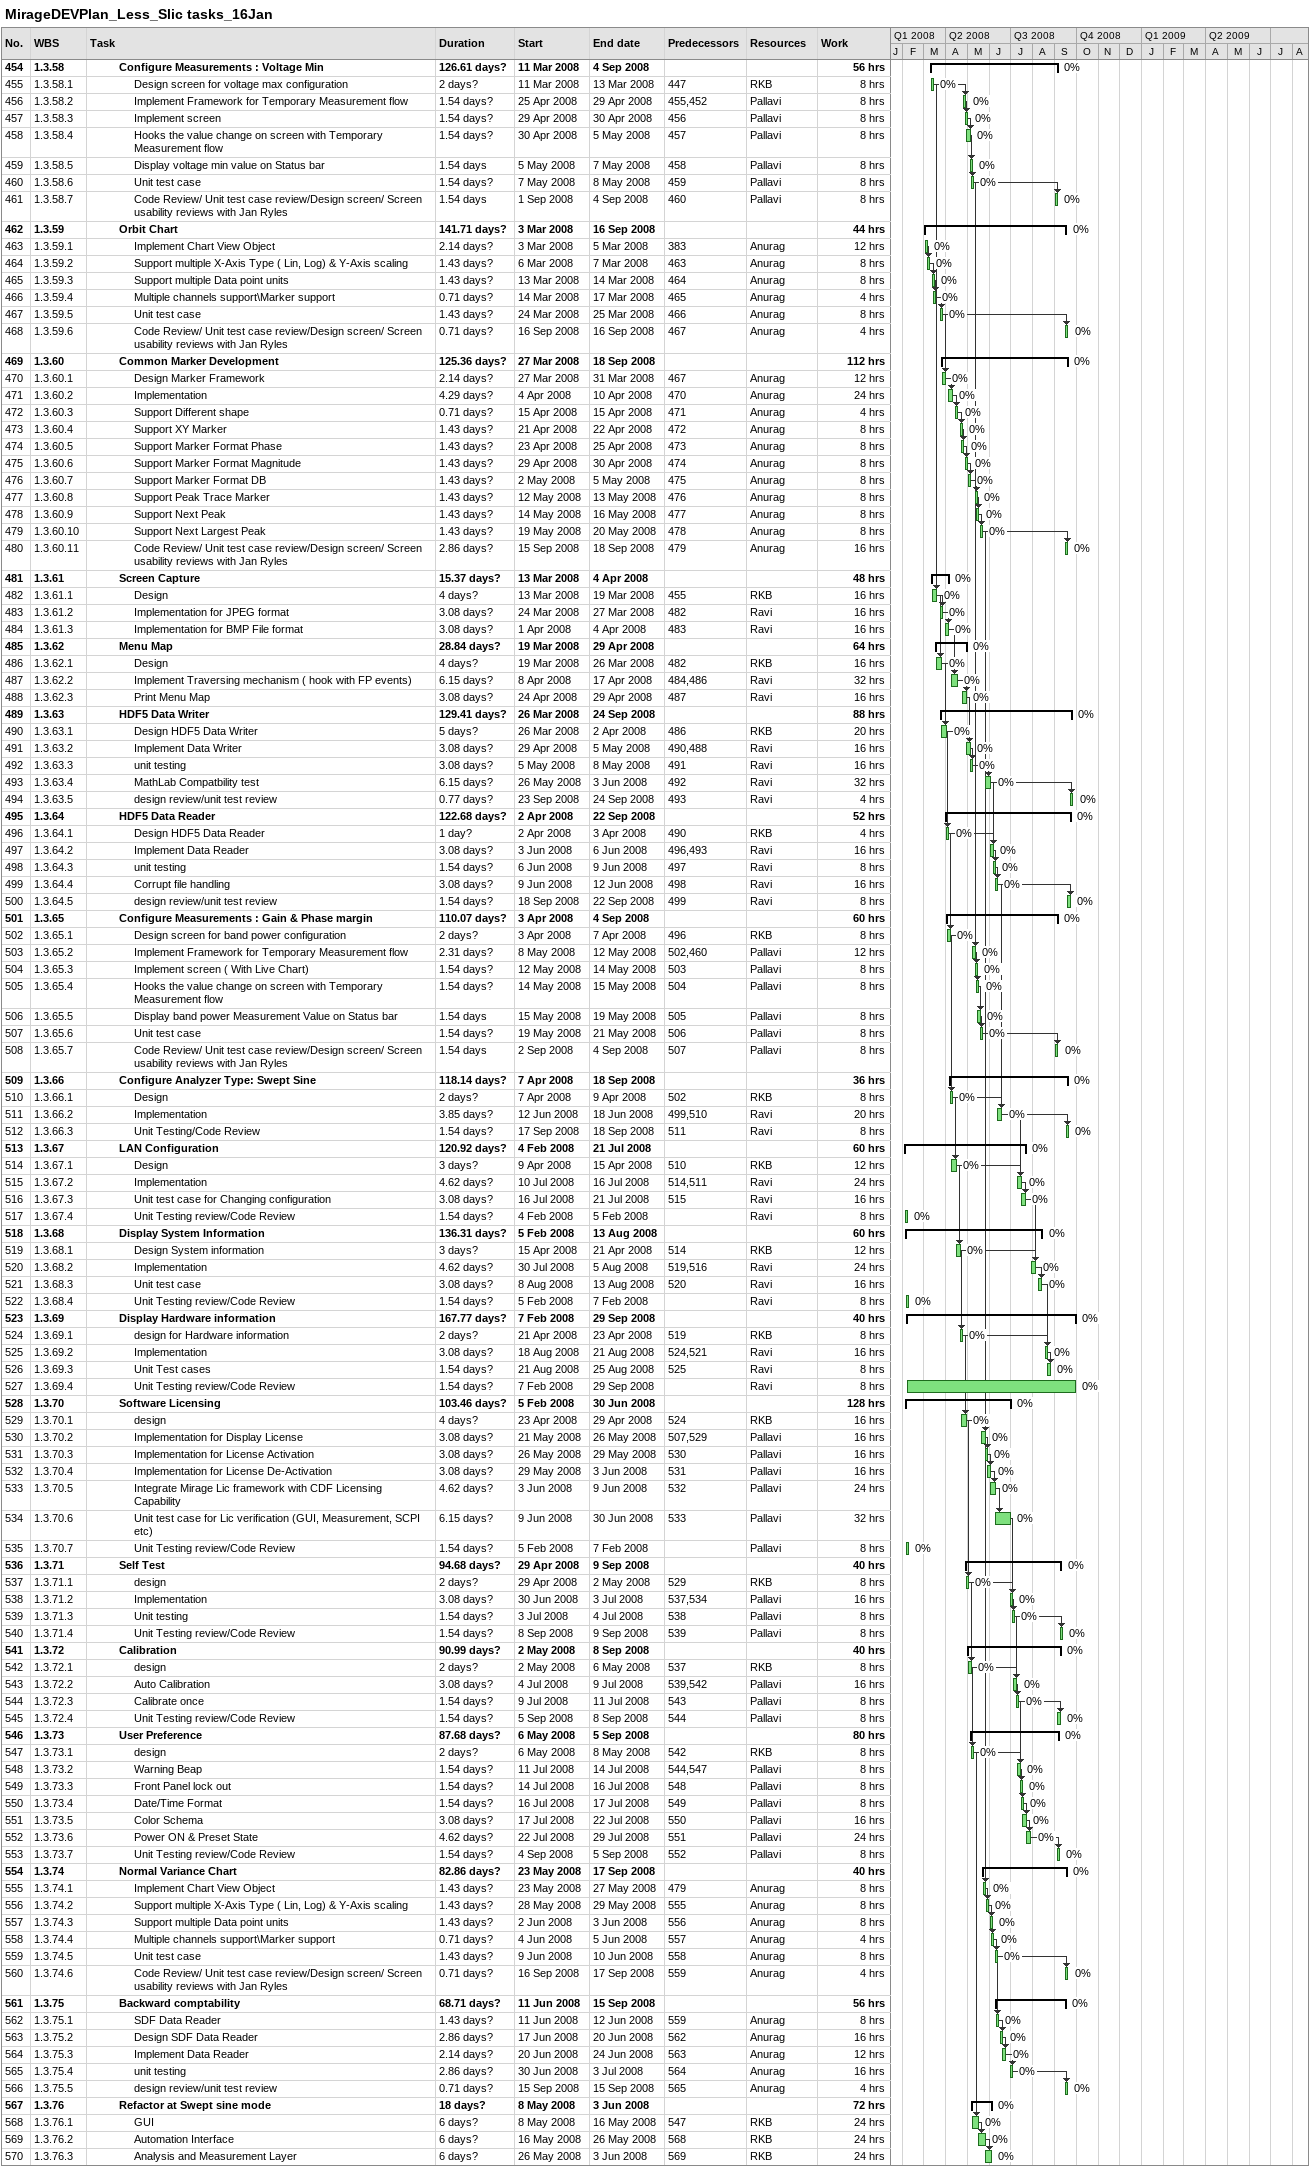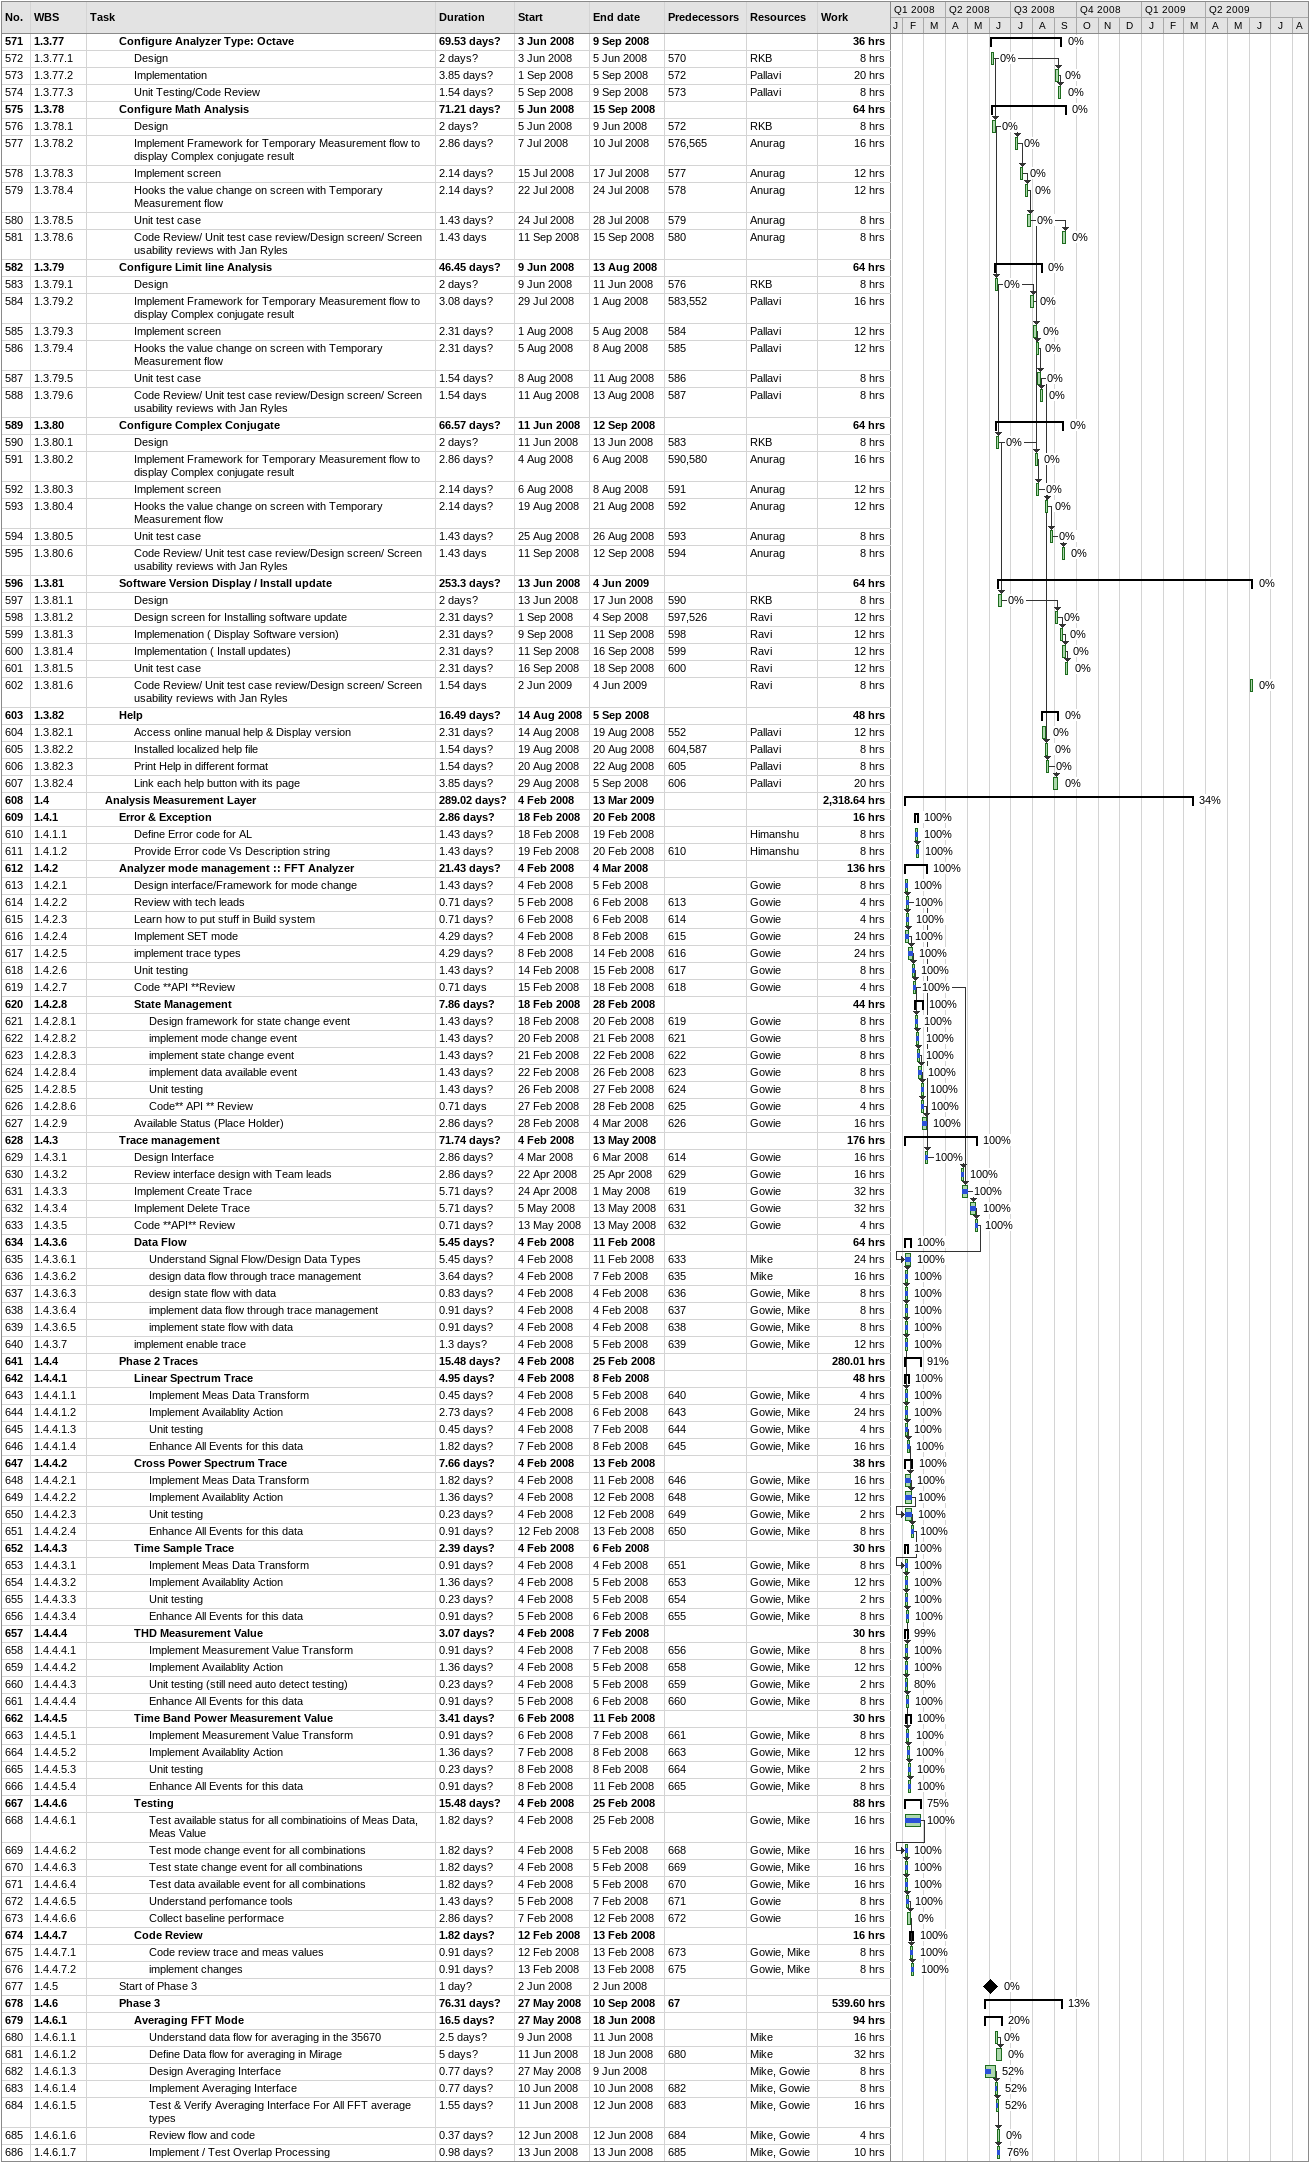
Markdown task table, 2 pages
MirageDEVPlan_Less_Slic tasks_16Jan

| ID | WBS | Task | Duration | Start | Finish | Predecessors | Resources | % complete | Work (h) |
|---|---|---|---|---|---|---|---|---|---|
| 454 | 1.3.58 | **Configure Measurements : Voltage Min** | 126.61d? | 2008-03-11 | 2008-09-04 |  |  | 0 | 56 |
| 455 | 1.3.58.1 | Design screen for voltage max configuration | 2d? | 2008-03-11 | 2008-03-13 | 447 | RKB | 0 | 8 |
| 456 | 1.3.58.2 | Implement Framework for Temporary Measurement flow | 1.54d? | 2008-04-25 | 2008-04-29 | 455, 452 | Pallavi | 0 | 8 |
| 457 | 1.3.58.3 | Implement screen | 1.54d? | 2008-04-29 | 2008-04-30 | 456 | Pallavi | 0 | 8 |
| 458 | 1.3.58.4 | Hooks the value change on screen with Temporary Measurement flow | 1.54d? | 2008-04-30 | 2008-05-05 | 457 | Pallavi | 0 | 8 |
| 459 | 1.3.58.5 | Display voltage min value on Status bar | 1.54d | 2008-05-05 | 2008-05-07 | 458 | Pallavi | 0 | 8 |
| 460 | 1.3.58.6 | Unit test case | 1.54d? | 2008-05-07 | 2008-05-08 | 459 | Pallavi | 0 | 8 |
| 461 | 1.3.58.7 | Code Review/ Unit test case review/Design screen/ Screen usability reviews with Jan Ryles | 1.54d | 2008-09-01 | 2008-09-04 | 460 | Pallavi | 0 | 8 |
| 462 | 1.3.59 | **Orbit Chart** | 141.71d? | 2008-03-03 | 2008-09-16 |  |  | 0 | 44 |
| 463 | 1.3.59.1 | Implement Chart View Object | 2.14d? | 2008-03-03 | 2008-03-05 | 383 | Anurag | 0 | 12 |
| 464 | 1.3.59.2 | Support multiple X-Axis Type ( Lin, Log) & Y-Axis scaling | 1.43d? | 2008-03-06 | 2008-03-07 | 463 | Anurag | 0 | 8 |
| 465 | 1.3.59.3 | Support multiple Data point units | 1.43d? | 2008-03-13 | 2008-03-14 | 464 | Anurag | 0 | 8 |
| 466 | 1.3.59.4 | Multiple channels support\Marker support | 0.71d? | 2008-03-14 | 2008-03-17 | 465 | Anurag | 0 | 4 |
| 467 | 1.3.59.5 | Unit test case | 1.43d? | 2008-03-24 | 2008-03-25 | 466 | Anurag | 0 | 8 |
| 468 | 1.3.59.6 | Code Review/ Unit test case review/Design screen/ Screen usability reviews with Jan Ryles | 0.71d? | 2008-09-16 | 2008-09-16 | 467 | Anurag | 0 | 4 |
| 469 | 1.3.60 | **Common Marker Development** | 125.36d? | 2008-03-27 | 2008-09-18 |  |  | 0 | 112 |
| 470 | 1.3.60.1 | Design Marker Framework | 2.14d? | 2008-03-27 | 2008-03-31 | 467 | Anurag | 0 | 12 |
| 471 | 1.3.60.2 | Implementation | 4.29d? | 2008-04-04 | 2008-04-10 | 470 | Anurag | 0 | 24 |
| 472 | 1.3.60.3 | Support Different shape | 0.71d? | 2008-04-15 | 2008-04-15 | 471 | Anurag | 0 | 4 |
| 473 | 1.3.60.4 | Support XY Marker | 1.43d? | 2008-04-21 | 2008-04-22 | 472 | Anurag | 0 | 8 |
| 474 | 1.3.60.5 | Support Marker Format Phase | 1.43d? | 2008-04-23 | 2008-04-25 | 473 | Anurag | 0 | 8 |
| 475 | 1.3.60.6 | Support Marker Format Magnitude | 1.43d? | 2008-04-29 | 2008-04-30 | 474 | Anurag | 0 | 8 |
| 476 | 1.3.60.7 | Support Marker Format DB | 1.43d? | 2008-05-02 | 2008-05-05 | 475 | Anurag | 0 | 8 |
| 477 | 1.3.60.8 | Support Peak Trace Marker | 1.43d? | 2008-05-12 | 2008-05-13 | 476 | Anurag | 0 | 8 |
| 478 | 1.3.60.9 | Support Next Peak | 1.43d? | 2008-05-14 | 2008-05-16 | 477 | Anurag | 0 | 8 |
| 479 | 1.3.60.10 | Support Next Largest Peak | 1.43d? | 2008-05-19 | 2008-05-20 | 478 | Anurag | 0 | 8 |
| 480 | 1.3.60.11 | Code Review/ Unit test case review/Design screen/ Screen usability reviews with Jan Ryles | 2.86d? | 2008-09-15 | 2008-09-18 | 479 | Anurag | 0 | 16 |
| 481 | 1.3.61 | **Screen Capture** | 15.37d? | 2008-03-13 | 2008-04-04 |  |  | 0 | 48 |
| 482 | 1.3.61.1 | Design | 4d? | 2008-03-13 | 2008-03-19 | 455 | RKB | 0 | 16 |
| 483 | 1.3.61.2 | Implementation for JPEG format | 3.08d? | 2008-03-24 | 2008-03-27 | 482 | Ravi | 0 | 16 |
| 484 | 1.3.61.3 | Implementation for BMP File format | 3.08d? | 2008-04-01 | 2008-04-04 | 483 | Ravi | 0 | 16 |
| 485 | 1.3.62 | **Menu Map** | 28.84d? | 2008-03-19 | 2008-04-29 |  |  | 0 | 64 |
| 486 | 1.3.62.1 | Design | 4d? | 2008-03-19 | 2008-03-26 | 482 | RKB | 0 | 16 |
| 487 | 1.3.62.2 | Implement Traversing mechanism ( hook with FP events) | 6.15d? | 2008-04-08 | 2008-04-17 | 484, 486 | Ravi | 0 | 32 |
| 488 | 1.3.62.3 | Print Menu Map | 3.08d? | 2008-04-24 | 2008-04-29 | 487 | Ravi | 0 | 16 |
| 489 | 1.3.63 | **HDF5 Data Writer** | 129.41d? | 2008-03-26 | 2008-09-24 |  |  | 0 | 88 |
| 490 | 1.3.63.1 | Design HDF5 Data Writer | 5d? | 2008-03-26 | 2008-04-02 | 486 | RKB | 0 | 20 |
| 491 | 1.3.63.2 | Implement Data Writer | 3.08d? | 2008-04-29 | 2008-05-05 | 490, 488 | Ravi | 0 | 16 |
| 492 | 1.3.63.3 | unit testing | 3.08d? | 2008-05-05 | 2008-05-08 | 491 | Ravi | 0 | 16 |
| 493 | 1.3.63.4 | MathLab Compatbility test | 6.15d? | 2008-05-26 | 2008-06-03 | 492 | Ravi | 0 | 32 |
| 494 | 1.3.63.5 | design review/unit test review | 0.77d? | 2008-09-23 | 2008-09-24 | 493 | Ravi | 0 | 4 |
| 495 | 1.3.64 | **HDF5 Data Reader** | 122.68d? | 2008-04-02 | 2008-09-22 |  |  | 0 | 52 |
| 496 | 1.3.64.1 | Design HDF5 Data Reader | 1d? | 2008-04-02 | 2008-04-03 | 490 | RKB | 0 | 4 |
| 497 | 1.3.64.2 | Implement Data Reader | 3.08d? | 2008-06-03 | 2008-06-06 | 496, 493 | Ravi | 0 | 16 |
| 498 | 1.3.64.3 | unit testing | 1.54d? | 2008-06-06 | 2008-06-09 | 497 | Ravi | 0 | 8 |
| 499 | 1.3.64.4 | Corrupt file handling | 3.08d? | 2008-06-09 | 2008-06-12 | 498 | Ravi | 0 | 16 |
| 500 | 1.3.64.5 | design review/unit test review | 1.54d? | 2008-09-18 | 2008-09-22 | 499 | Ravi | 0 | 8 |
| 501 | 1.3.65 | **Configure Measurements : Gain & Phase margin** | 110.07d? | 2008-04-03 | 2008-09-04 |  |  | 0 | 60 |
| 502 | 1.3.65.1 | Design screen for band power configuration | 2d? | 2008-04-03 | 2008-04-07 | 496 | RKB | 0 | 8 |
| 503 | 1.3.65.2 | Implement Framework for Temporary Measurement flow | 2.31d? | 2008-05-08 | 2008-05-12 | 502, 460 | Pallavi | 0 | 12 |
| 504 | 1.3.65.3 | Implement screen ( With Live Chart) | 1.54d? | 2008-05-12 | 2008-05-14 | 503 | Pallavi | 0 | 8 |
| 505 | 1.3.65.4 | Hooks the value change on screen with Temporary Measurement flow | 1.54d? | 2008-05-14 | 2008-05-15 | 504 | Pallavi | 0 | 8 |
| 506 | 1.3.65.5 | Display band power Measurement Value on Status bar | 1.54d | 2008-05-15 | 2008-05-19 | 505 | Pallavi | 0 | 8 |
| 507 | 1.3.65.6 | Unit test case | 1.54d? | 2008-05-19 | 2008-05-21 | 506 | Pallavi | 0 | 8 |
| 508 | 1.3.65.7 | Code Review/ Unit test case review/Design screen/ Screen usability reviews with Jan Ryles | 1.54d | 2008-09-02 | 2008-09-04 | 507 | Pallavi | 0 | 8 |
| 509 | 1.3.66 | **Configure Analyzer Type: Swept Sine** | 118.14d? | 2008-04-07 | 2008-09-18 |  |  | 0 | 36 |
| 510 | 1.3.66.1 | Design | 2d? | 2008-04-07 | 2008-04-09 | 502 | RKB | 0 | 8 |
| 511 | 1.3.66.2 | Implementation | 3.85d? | 2008-06-12 | 2008-06-18 | 499, 510 | Ravi | 0 | 20 |
| 512 | 1.3.66.3 | Unit Testing/Code Review | 1.54d? | 2008-09-17 | 2008-09-18 | 511 | Ravi | 0 | 8 |
| 513 | 1.3.67 | **LAN Configuration** | 120.92d? | 2008-02-04 | 2008-07-21 |  |  | 0 | 60 |
| 514 | 1.3.67.1 | Design | 3d? | 2008-04-09 | 2008-04-15 | 510 | RKB | 0 | 12 |
| 515 | 1.3.67.2 | Implementation | 4.62d? | 2008-07-10 | 2008-07-16 | 514, 511 | Ravi | 0 | 24 |
| 516 | 1.3.67.3 | Unit test case for Changing configuration | 3.08d? | 2008-07-16 | 2008-07-21 | 515 | Ravi | 0 | 16 |
| 517 | 1.3.67.4 | Unit Testing review/Code Review | 1.54d? | 2008-02-04 | 2008-02-05 |  | Ravi | 0 | 8 |
| 518 | 1.3.68 | **Display System Information** | 136.31d? | 2008-02-05 | 2008-08-13 |  |  | 0 | 60 |
| 519 | 1.3.68.1 | Design System information | 3d? | 2008-04-15 | 2008-04-21 | 514 | RKB | 0 | 12 |
| 520 | 1.3.68.2 | Implementation | 4.62d? | 2008-07-30 | 2008-08-05 | 519, 516 | Ravi | 0 | 24 |
| 521 | 1.3.68.3 | Unit test case | 3.08d? | 2008-08-08 | 2008-08-13 | 520 | Ravi | 0 | 16 |
| 522 | 1.3.68.4 | Unit Testing review/Code Review | 1.54d? | 2008-02-05 | 2008-02-07 |  | Ravi | 0 | 8 |
| 523 | 1.3.69 | **Display Hardware information** | 167.77d? | 2008-02-07 | 2008-09-29 |  |  | 0 | 40 |
| 524 | 1.3.69.1 | design for Hardware information | 2d? | 2008-04-21 | 2008-04-23 | 519 | RKB | 0 | 8 |
| 525 | 1.3.69.2 | Implementation | 3.08d? | 2008-08-18 | 2008-08-21 | 524, 521 | Ravi | 0 | 16 |
| 526 | 1.3.69.3 | Unit Test cases | 1.54d? | 2008-08-21 | 2008-08-25 | 525 | Ravi | 0 | 8 |
| 527 | 1.3.69.4 | Unit Testing review/Code Review | 1.54d? | 2008-02-07 | 2008-09-29 |  | Ravi | 0 | 8 |
| 528 | 1.3.70 | **Software Licensing** | 103.46d? | 2008-02-05 | 2008-06-30 |  |  | 0 | 128 |
| 529 | 1.3.70.1 | design | 4d? | 2008-04-23 | 2008-04-29 | 524 | RKB | 0 | 16 |
| 530 | 1.3.70.2 | Implementation for Display License | 3.08d? | 2008-05-21 | 2008-05-26 | 507, 529 | Pallavi | 0 | 16 |
| 531 | 1.3.70.3 | Implementation for License Activation | 3.08d? | 2008-05-26 | 2008-05-29 | 530 | Pallavi | 0 | 16 |
| 532 | 1.3.70.4 | Implementation for License De-Activation | 3.08d? | 2008-05-29 | 2008-06-03 | 531 | Pallavi | 0 | 16 |
| 533 | 1.3.70.5 | Integrate Mirage Lic framework with CDF Licensing Capability | 4.62d? | 2008-06-03 | 2008-06-09 | 532 | Pallavi | 0 | 24 |
| 534 | 1.3.70.6 | Unit test case for Lic verification (GUI, Measurement, SCPI etc) | 6.15d? | 2008-06-09 | 2008-06-30 | 533 | Pallavi | 0 | 32 |
| 535 | 1.3.70.7 | Unit Testing review/Code Review | 1.54d? | 2008-02-05 | 2008-02-07 |  | Pallavi | 0 | 8 |
| 536 | 1.3.71 | **Self Test** | 94.68d? | 2008-04-29 | 2008-09-09 |  |  | 0 | 40 |
| 537 | 1.3.71.1 | design | 2d? | 2008-04-29 | 2008-05-02 | 529 | RKB | 0 | 8 |
| 538 | 1.3.71.2 | Implementation | 3.08d? | 2008-06-30 | 2008-07-03 | 537, 534 | Pallavi | 0 | 16 |
| 539 | 1.3.71.3 | Unit testing | 1.54d? | 2008-07-03 | 2008-07-04 | 538 | Pallavi | 0 | 8 |
| 540 | 1.3.71.4 | Unit Testing review/Code Review | 1.54d? | 2008-09-08 | 2008-09-09 | 539 | Pallavi | 0 | 8 |
| 541 | 1.3.72 | **Calibration** | 90.99d? | 2008-05-02 | 2008-09-08 |  |  | 0 | 40 |
| 542 | 1.3.72.1 | design | 2d? | 2008-05-02 | 2008-05-06 | 537 | RKB | 0 | 8 |
| 543 | 1.3.72.2 | Auto Calibration | 3.08d? | 2008-07-04 | 2008-07-09 | 539, 542 | Pallavi | 0 | 16 |
| 544 | 1.3.72.3 | Calibrate once | 1.54d? | 2008-07-09 | 2008-07-11 | 543 | Pallavi | 0 | 8 |
| 545 | 1.3.72.4 | Unit Testing review/Code Review | 1.54d? | 2008-09-05 | 2008-09-08 | 544 | Pallavi | 0 | 8 |
| 546 | 1.3.73 | **User Preference** | 87.68d? | 2008-05-06 | 2008-09-05 |  |  | 0 | 80 |
| 547 | 1.3.73.1 | design | 2d? | 2008-05-06 | 2008-05-08 | 542 | RKB | 0 | 8 |
| 548 | 1.3.73.2 | Warning Beap | 1.54d? | 2008-07-11 | 2008-07-14 | 544, 547 | Pallavi | 0 | 8 |
| 549 | 1.3.73.3 | Front Panel lock out | 1.54d? | 2008-07-14 | 2008-07-16 | 548 | Pallavi | 0 | 8 |
| 550 | 1.3.73.4 | Date/Time Format | 1.54d? | 2008-07-16 | 2008-07-17 | 549 | Pallavi | 0 | 8 |
| 551 | 1.3.73.5 | Color Schema | 3.08d? | 2008-07-17 | 2008-07-22 | 550 | Pallavi | 0 | 16 |
| 552 | 1.3.73.6 | Power ON & Preset State | 4.62d? | 2008-07-22 | 2008-07-29 | 551 | Pallavi | 0 | 24 |
| 553 | 1.3.73.7 | Unit Testing review/Code Review | 1.54d? | 2008-09-04 | 2008-09-05 | 552 | Pallavi | 0 | 8 |
| 554 | 1.3.74 | **Normal Variance Chart** | 82.86d? | 2008-05-23 | 2008-09-17 |  |  | 0 | 40 |
| 555 | 1.3.74.1 | Implement Chart View Object | 1.43d? | 2008-05-23 | 2008-05-27 | 479 | Anurag | 0 | 8 |
| 556 | 1.3.74.2 | Support multiple X-Axis Type ( Lin, Log) & Y-Axis scaling | 1.43d? | 2008-05-28 | 2008-05-29 | 555 | Anurag | 0 | 8 |
| 557 | 1.3.74.3 | Support multiple Data point units | 1.43d? | 2008-06-02 | 2008-06-03 | 556 | Anurag | 0 | 8 |
| 558 | 1.3.74.4 | Multiple channels support\Marker support | 0.71d? | 2008-06-04 | 2008-06-05 | 557 | Anurag | 0 | 4 |
| 559 | 1.3.74.5 | Unit test case | 1.43d? | 2008-06-09 | 2008-06-10 | 558 | Anurag | 0 | 8 |
| 560 | 1.3.74.6 | Code Review/ Unit test case review/Design screen/ Screen usability reviews with Jan Ryles | 0.71d? | 2008-09-16 | 2008-09-17 | 559 | Anurag | 0 | 4 |
| 561 | 1.3.75 | **Backward comptability** | 68.71d? | 2008-06-11 | 2008-09-15 |  |  | 0 | 56 |
| 562 | 1.3.75.1 | SDF Data Reader | 1.43d? | 2008-06-11 | 2008-06-12 | 559 | Anurag | 0 | 8 |
| 563 | 1.3.75.2 | Design SDF Data Reader | 2.86d? | 2008-06-17 | 2008-06-20 | 562 | Anurag | 0 | 16 |
| 564 | 1.3.75.3 | Implement Data Reader | 2.14d? | 2008-06-20 | 2008-06-24 | 563 | Anurag | 0 | 12 |
| 565 | 1.3.75.4 | unit testing | 2.86d? | 2008-06-30 | 2008-07-03 | 564 | Anurag | 0 | 16 |
| 566 | 1.3.75.5 | design review/unit test review | 0.71d? | 2008-09-15 | 2008-09-15 | 565 | Anurag | 0 | 4 |
| 567 | 1.3.76 | **Refactor at Swept sine mode** | 18d? | 2008-05-08 | 2008-06-03 |  |  | 0 | 72 |
| 568 | 1.3.76.1 | GUI | 6d? | 2008-05-08 | 2008-05-16 | 547 | RKB | 0 | 24 |
| 569 | 1.3.76.2 | Automation Interface | 6d? | 2008-05-16 | 2008-05-26 | 568 | RKB | 0 | 24 |
| 570 | 1.3.76.3 | Analysis and Measurement Layer | 6d? | 2008-05-26 | 2008-06-03 | 569 | RKB | 0 | 24 |
| 571 | 1.3.77 | **Configure Analyzer Type: Octave** | 69.53d? | 2008-06-03 | 2008-09-09 |  |  | 0 | 36 |
| 572 | 1.3.77.1 | Design | 2d? | 2008-06-03 | 2008-06-05 | 570 | RKB | 0 | 8 |
| 573 | 1.3.77.2 | Implementation | 3.85d? | 2008-09-01 | 2008-09-05 | 572 | Pallavi | 0 | 20 |
| 574 | 1.3.77.3 | Unit Testing/Code Review | 1.54d? | 2008-09-05 | 2008-09-09 | 573 | Pallavi | 0 | 8 |
| 575 | 1.3.78 | **Configure Math Analysis** | 71.21d? | 2008-06-05 | 2008-09-15 |  |  | 0 | 64 |
| 576 | 1.3.78.1 | Design | 2d? | 2008-06-05 | 2008-06-09 | 572 | RKB | 0 | 8 |
| 577 | 1.3.78.2 | Implement Framework for Temporary Measurement flow to display Complex conjugate result | 2.86d? | 2008-07-07 | 2008-07-10 | 576, 565 | Anurag | 0 | 16 |
| 578 | 1.3.78.3 | Implement screen | 2.14d? | 2008-07-15 | 2008-07-17 | 577 | Anurag | 0 | 12 |
| 579 | 1.3.78.4 | Hooks the value change on screen with Temporary Measurement flow | 2.14d? | 2008-07-22 | 2008-07-24 | 578 | Anurag | 0 | 12 |
| 580 | 1.3.78.5 | Unit test case | 1.43d? | 2008-07-24 | 2008-07-28 | 579 | Anurag | 0 | 8 |
| 581 | 1.3.78.6 | Code Review/ Unit test case review/Design screen/ Screen usability reviews with Jan Ryles | 1.43d | 2008-09-11 | 2008-09-15 | 580 | Anurag | 0 | 8 |
| 582 | 1.3.79 | **Configure Limit line Analysis** | 46.45d? | 2008-06-09 | 2008-08-13 |  |  | 0 | 64 |
| 583 | 1.3.79.1 | Design | 2d? | 2008-06-09 | 2008-06-11 | 576 | RKB | 0 | 8 |
| 584 | 1.3.79.2 | Implement Framework for Temporary Measurement flow to display Complex conjugate result | 3.08d? | 2008-07-29 | 2008-08-01 | 583, 552 | Pallavi | 0 | 16 |
| 585 | 1.3.79.3 | Implement screen | 2.31d? | 2008-08-01 | 2008-08-05 | 584 | Pallavi | 0 | 12 |
| 586 | 1.3.79.4 | Hooks the value change on screen with Temporary Measurement flow | 2.31d? | 2008-08-05 | 2008-08-08 | 585 | Pallavi | 0 | 12 |
| 587 | 1.3.79.5 | Unit test case | 1.54d? | 2008-08-08 | 2008-08-11 | 586 | Pallavi | 0 | 8 |
| 588 | 1.3.79.6 | Code Review/ Unit test case review/Design screen/ Screen usability reviews with Jan Ryles | 1.54d | 2008-08-11 | 2008-08-13 | 587 | Pallavi | 0 | 8 |
| 589 | 1.3.80 | **Configure Complex Conjugate** | 66.57d? | 2008-06-11 | 2008-09-12 |  |  | 0 | 64 |
| 590 | 1.3.80.1 | Design | 2d? | 2008-06-11 | 2008-06-13 | 583 | RKB | 0 | 8 |
| 591 | 1.3.80.2 | Implement Framework for Temporary Measurement flow to display Complex conjugate result | 2.86d? | 2008-08-04 | 2008-08-06 | 590, 580 | Anurag | 0 | 16 |
| 592 | 1.3.80.3 | Implement screen | 2.14d? | 2008-08-06 | 2008-08-08 | 591 | Anurag | 0 | 12 |
| 593 | 1.3.80.4 | Hooks the value change on screen with Temporary Measurement flow | 2.14d? | 2008-08-19 | 2008-08-21 | 592 | Anurag | 0 | 12 |
| 594 | 1.3.80.5 | Unit test case | 1.43d? | 2008-08-25 | 2008-08-26 | 593 | Anurag | 0 | 8 |
| 595 | 1.3.80.6 | Code Review/ Unit test case review/Design screen/ Screen usability reviews with Jan Ryles | 1.43d | 2008-09-11 | 2008-09-12 | 594 | Anurag | 0 | 8 |
| 596 | 1.3.81 | **Software Version Display / Install update** | 253.3d? | 2008-06-13 | 2009-06-04 |  |  | 0 | 64 |
| 597 | 1.3.81.1 | Design | 2d? | 2008-06-13 | 2008-06-17 | 590 | RKB | 0 | 8 |
| 598 | 1.3.81.2 | Design screen for Installing software update | 2.31d? | 2008-09-01 | 2008-09-04 | 597, 526 | Ravi | 0 | 12 |
| 599 | 1.3.81.3 | Implemenation ( Display Software version) | 2.31d? | 2008-09-09 | 2008-09-11 | 598 | Ravi | 0 | 12 |
| 600 | 1.3.81.4 | Implementation ( Install updates) | 2.31d? | 2008-09-11 | 2008-09-16 | 599 | Ravi | 0 | 12 |
| 601 | 1.3.81.5 | Unit test case | 2.31d? | 2008-09-16 | 2008-09-18 | 600 | Ravi | 0 | 12 |
| 602 | 1.3.81.6 | Code Review/ Unit test case review/Design screen/ Screen usability reviews with Jan Ryles | 1.54d | 2009-06-02 | 2009-06-04 |  | Ravi | 0 | 8 |
| 603 | 1.3.82 | **Help** | 16.49d? | 2008-08-14 | 2008-09-05 |  |  | 0 | 48 |
| 604 | 1.3.82.1 | Access online manual help & Display version | 2.31d? | 2008-08-14 | 2008-08-19 | 552 | Pallavi | 0 | 12 |
| 605 | 1.3.82.2 | Installed localized help file | 1.54d? | 2008-08-19 | 2008-08-20 | 604, 587 | Pallavi | 0 | 8 |
| 606 | 1.3.82.3 | Print Help in different format | 1.54d? | 2008-08-20 | 2008-08-22 | 605 | Pallavi | 0 | 8 |
| 607 | 1.3.82.4 | Link each help button with its page | 3.85d? | 2008-08-29 | 2008-09-05 | 606 | Pallavi | 0 | 20 |
| 608 | 1.4 | **Analysis Measurement Layer** | 289.02d? | 2008-02-04 | 2009-03-13 |  |  | 34 | 2318.64 |
| 609 | 1.4.1 | **Error & Exception** | 2.86d? | 2008-02-18 | 2008-02-20 |  |  | 100 | 16 |
| 610 | 1.4.1.1 | Define Error code for AL | 1.43d? | 2008-02-18 | 2008-02-19 |  | Himanshu | 100 | 8 |
| 611 | 1.4.1.2 | Provide Error code Vs Description string | 1.43d? | 2008-02-19 | 2008-02-20 | 610 | Himanshu | 100 | 8 |
| 612 | 1.4.2 | **Analyzer mode management :: FFT Analyzer** | 21.43d? | 2008-02-04 | 2008-03-04 |  |  | 100 | 136 |
| 613 | 1.4.2.1 | Design interface/Framework for mode change | 1.43d? | 2008-02-04 | 2008-02-05 |  | Gowie | 100 | 8 |
| 614 | 1.4.2.2 | Review with tech leads | 0.71d? | 2008-02-05 | 2008-02-06 | 613 | Gowie | 100 | 4 |
| 615 | 1.4.2.3 | Learn how to put stuff in Build system | 0.71d? | 2008-02-06 | 2008-02-06 | 614 | Gowie | 100 | 4 |
| 616 | 1.4.2.4 | Implement SET mode | 4.29d? | 2008-02-04 | 2008-02-08 | 615 | Gowie | 100 | 24 |
| 617 | 1.4.2.5 | implement trace types | 4.29d? | 2008-02-08 | 2008-02-14 | 616 | Gowie | 100 | 24 |
| 618 | 1.4.2.6 | Unit testing | 1.43d? | 2008-02-14 | 2008-02-15 | 617 | Gowie | 100 | 8 |
| 619 | 1.4.2.7 | Code **API **Review | 0.71d | 2008-02-15 | 2008-02-18 | 618 | Gowie | 100 | 4 |
| 620 | 1.4.2.8 | **State Management** | 7.86d? | 2008-02-18 | 2008-02-28 |  |  | 100 | 44 |
| 621 | 1.4.2.8.1 | Design framework for state change event | 1.43d? | 2008-02-18 | 2008-02-20 | 619 | Gowie | 100 | 8 |
| 622 | 1.4.2.8.2 | implement mode change event | 1.43d? | 2008-02-20 | 2008-02-21 | 621 | Gowie | 100 | 8 |
| 623 | 1.4.2.8.3 | implement state change event | 1.43d? | 2008-02-21 | 2008-02-22 | 622 | Gowie | 100 | 8 |
| 624 | 1.4.2.8.4 | implement data available event | 1.43d? | 2008-02-22 | 2008-02-26 | 623 | Gowie | 100 | 8 |
| 625 | 1.4.2.8.5 | Unit testing | 1.43d? | 2008-02-26 | 2008-02-27 | 624 | Gowie | 100 | 8 |
| 626 | 1.4.2.8.6 | Code** API ** Review | 0.71d | 2008-02-27 | 2008-02-28 | 625 | Gowie | 100 | 4 |
| 627 | 1.4.2.9 | Available Status (Place Holder) | 2.86d? | 2008-02-28 | 2008-03-04 | 626 | Gowie | 100 | 16 |
| 628 | 1.4.3 | **Trace management** | 71.74d? | 2008-02-04 | 2008-05-13 |  |  | 100 | 176 |
| 629 | 1.4.3.1 | Design Interface | 2.86d? | 2008-03-04 | 2008-03-06 | 614 | Gowie | 100 | 16 |
| 630 | 1.4.3.2 | Review interface design with Team leads | 2.86d? | 2008-04-22 | 2008-04-25 | 629 | Gowie | 100 | 16 |
| 631 | 1.4.3.3 | Implement Create Trace | 5.71d? | 2008-04-24 | 2008-05-01 | 619 | Gowie | 100 | 32 |
| 632 | 1.4.3.4 | Implement Delete Trace | 5.71d? | 2008-05-05 | 2008-05-13 | 631 | Gowie | 100 | 32 |
| 633 | 1.4.3.5 | Code **API** Review | 0.71d? | 2008-05-13 | 2008-05-13 | 632 | Gowie | 100 | 4 |
| 634 | 1.4.3.6 | **Data Flow** | 5.45d? | 2008-02-04 | 2008-02-11 |  |  | 100 | 64 |
| 635 | 1.4.3.6.1 | Understand Signal Flow/Design Data Types | 5.45d? | 2008-02-04 | 2008-02-11 | 633 | Mike | 100 | 24 |
| 636 | 1.4.3.6.2 | design data flow through trace management | 3.64d? | 2008-02-04 | 2008-02-07 | 635 | Mike | 100 | 16 |
| 637 | 1.4.3.6.3 | design state flow with data | 0.83d? | 2008-02-04 | 2008-02-04 | 636 | Gowie, Mike | 100 | 8 |
| 638 | 1.4.3.6.4 | implement data flow through trace management | 0.91d? | 2008-02-04 | 2008-02-04 | 637 | Gowie, Mike | 100 | 8 |
| 639 | 1.4.3.6.5 | implement state flow with data | 0.91d? | 2008-02-04 | 2008-02-04 | 638 | Gowie, Mike | 100 | 8 |
| 640 | 1.4.3.7 | implement enable trace | 1.3d? | 2008-02-04 | 2008-02-05 | 639 | Gowie, Mike | 100 | 12 |
| 641 | 1.4.4 | **Phase 2 Traces** | 15.48d? | 2008-02-04 | 2008-02-25 |  |  | 91 | 280.01 |
| 642 | 1.4.4.1 | **Linear Spectrum Trace** | 4.95d? | 2008-02-04 | 2008-02-08 |  |  | 100 | 48 |
| 643 | 1.4.4.1.1 | Implement Meas Data Transform | 0.45d? | 2008-02-04 | 2008-02-05 | 640 | Gowie, Mike | 100 | 4 |
| 644 | 1.4.4.1.2 | Implement Availablity Action | 2.73d? | 2008-02-04 | 2008-02-06 | 643 | Gowie, Mike | 100 | 24 |
| 645 | 1.4.4.1.3 | Unit testing | 0.45d? | 2008-02-04 | 2008-02-07 | 644 | Gowie, Mike | 100 | 4 |
| 646 | 1.4.4.1.4 | Enhance All Events for this data | 1.82d? | 2008-02-07 | 2008-02-08 | 645 | Gowie, Mike | 100 | 16 |
| 647 | 1.4.4.2 | **Cross Power Spectrum Trace** | 7.66d? | 2008-02-04 | 2008-02-13 |  |  | 100 | 38 |
| 648 | 1.4.4.2.1 | Implement Meas Data Transform | 1.82d? | 2008-02-04 | 2008-02-11 | 646 | Gowie, Mike | 100 | 16 |
| 649 | 1.4.4.2.2 | Implement Availablity Action | 1.36d? | 2008-02-04 | 2008-02-12 | 648 | Gowie, Mike | 100 | 12 |
| 650 | 1.4.4.2.3 | Unit testing | 0.23d? | 2008-02-04 | 2008-02-12 | 649 | Gowie, Mike | 100 | 2 |
| 651 | 1.4.4.2.4 | Enhance All Events for this data | 0.91d? | 2008-02-12 | 2008-02-13 | 650 | Gowie, Mike | 100 | 8 |
| 652 | 1.4.4.3 | **Time Sample Trace** | 2.39d? | 2008-02-04 | 2008-02-06 |  |  | 100 | 30 |
| 653 | 1.4.4.3.1 | Implement Meas Data Transform | 0.91d? | 2008-02-04 | 2008-02-04 | 651 | Gowie, Mike | 100 | 8 |
| 654 | 1.4.4.3.2 | Implement Availablity Action | 1.36d? | 2008-02-04 | 2008-02-05 | 653 | Gowie, Mike | 100 | 12 |
| 655 | 1.4.4.3.3 | Unit testing | 0.23d? | 2008-02-04 | 2008-02-05 | 654 | Gowie, Mike | 100 | 2 |
| 656 | 1.4.4.3.4 | Enhance All Events for this data | 0.91d? | 2008-02-05 | 2008-02-06 | 655 | Gowie, Mike | 100 | 8 |
| 657 | 1.4.4.4 | **THD Measurement Value** | 3.07d? | 2008-02-04 | 2008-02-07 |  |  | 99 | 30 |
| 658 | 1.4.4.4.1 | Implement Measurement Value Transform | 0.91d? | 2008-02-04 | 2008-02-07 | 656 | Gowie, Mike | 100 | 8 |
| 659 | 1.4.4.4.2 | Implement Availablity Action | 1.36d? | 2008-02-04 | 2008-02-05 | 658 | Gowie, Mike | 100 | 12 |
| 660 | 1.4.4.4.3 | Unit testing (still need auto detect testing) | 0.23d? | 2008-02-04 | 2008-02-05 | 659 | Gowie, Mike | 80 | 2 |
| 661 | 1.4.4.4.4 | Enhance All Events for this data | 0.91d? | 2008-02-05 | 2008-02-06 | 660 | Gowie, Mike | 100 | 8 |
| 662 | 1.4.4.5 | **Time Band Power Measurement Value** | 3.41d? | 2008-02-06 | 2008-02-11 |  |  | 100 | 30 |
| 663 | 1.4.4.5.1 | Implement Measurement Value Transform | 0.91d? | 2008-02-06 | 2008-02-07 | 661 | Gowie, Mike | 100 | 8 |
| 664 | 1.4.4.5.2 | Implement Availablity Action | 1.36d? | 2008-02-07 | 2008-02-08 | 663 | Gowie, Mike | 100 | 12 |
| 665 | 1.4.4.5.3 | Unit testing | 0.23d? | 2008-02-08 | 2008-02-08 | 664 | Gowie, Mike | 100 | 2 |
| 666 | 1.4.4.5.4 | Enhance All Events for this data | 0.91d? | 2008-02-08 | 2008-02-11 | 665 | Gowie, Mike | 100 | 8 |
| 667 | 1.4.4.6 | **Testing** | 15.48d? | 2008-02-04 | 2008-02-25 |  |  | 75 | 88 |
| 668 | 1.4.4.6.1 | Test available status for all combinatioins of Meas Data, Meas Value | 1.82d? | 2008-02-04 | 2008-02-25 |  | Gowie, Mike | 100 | 16 |
| 669 | 1.4.4.6.2 | Test mode change event for all combinations | 1.82d? | 2008-02-04 | 2008-02-05 | 668 | Gowie, Mike | 100 | 16 |
| 670 | 1.4.4.6.3 | Test state change event for all combinations | 1.82d? | 2008-02-04 | 2008-02-05 | 669 | Gowie, Mike | 100 | 16 |
| 671 | 1.4.4.6.4 | Test data available event for all combinations | 1.82d? | 2008-02-04 | 2008-02-05 | 670 | Gowie, Mike | 100 | 16 |
| 672 | 1.4.4.6.5 | Understand perfomance tools | 1.43d? | 2008-02-05 | 2008-02-07 | 671 | Gowie | 100 | 8 |
| 673 | 1.4.4.6.6 | Collect baseline performace | 2.86d? | 2008-02-07 | 2008-02-12 | 672 | Gowie | 0 | 16 |
| 674 | 1.4.4.7 | **Code Review** | 1.82d? | 2008-02-12 | 2008-02-13 |  |  | 100 | 16 |
| 675 | 1.4.4.7.1 | Code review trace and meas values | 0.91d? | 2008-02-12 | 2008-02-13 | 673 | Gowie, Mike | 100 | 8 |
| 676 | 1.4.4.7.2 | implement changes | 0.91d? | 2008-02-13 | 2008-02-13 | 675 | Gowie, Mike | 100 | 8 |
| 677 | 1.4.5 | Start of Phase 3 | 1d? | 2008-06-02 | 2008-06-02 |  |  | 0 |  |
| 678 | 1.4.6 | **Phase 3** | 76.31d? | 2008-05-27 | 2008-09-10 | 67 |  | 13 | 539.60 |
| 679 | 1.4.6.1 | **Averaging FFT Mode** | 16.5d? | 2008-05-27 | 2008-06-18 |  |  | 20 | 94 |
| 680 | 1.4.6.1.1 | Understand data flow for averaging in the 35670 | 2.5d? | 2008-06-09 | 2008-06-11 |  | Mike | 0 | 16 |
| 681 | 1.4.6.1.2 | Define Data flow for averaging in Mirage | 5d? | 2008-06-11 | 2008-06-18 | 680 | Mike | 0 | 32 |
| 682 | 1.4.6.1.3 | Design Averaging Interface | 0.77d? | 2008-05-27 | 2008-06-09 |  | Mike, Gowie | 52 | 8 |
| 683 | 1.4.6.1.4 | Implement Averaging Interface | 0.77d? | 2008-06-10 | 2008-06-10 | 682 | Mike, Gowie | 52 | 8 |
| 684 | 1.4.6.1.5 | Test & Verify Averaging Interface For All FFT average types | 1.55d? | 2008-06-11 | 2008-06-12 | 683 | Mike, Gowie | 52 | 16 |
| 685 | 1.4.6.1.6 | Review flow and code | 0.37d? | 2008-06-12 | 2008-06-12 | 684 | Mike, Gowie | 0 | 4 |
| 686 | 1.4.6.1.7 | Implement / Test Overlap Processing | 0.98d? | 2008-06-13 | 2008-06-13 | 685 | Mike, Gowie | 76 | 10 |
